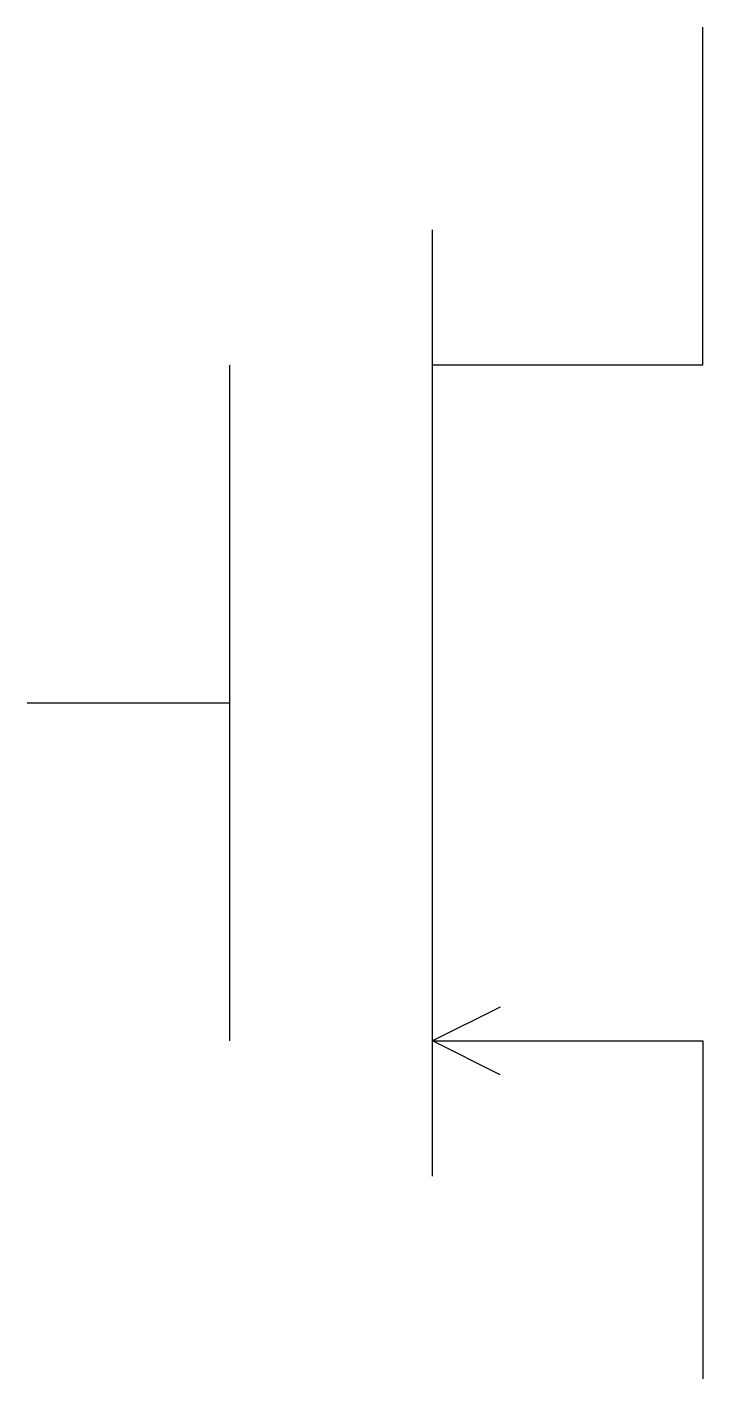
# Model space of a CAD drawing. Header units: millimetres. Extents: x 0 to 50, y -50 to 50.
import ezdxf

# ---------------------------------------------------------------- set-up
doc = ezdxf.new("R2010")
doc.units = ezdxf.units.MM
doc.layers.get('0').update_dxf_attribs({"lineweight": 25, "true_color": 0xffffff})

msp = doc.modelspace()

# ---------------------------------------------------------------- linework, layer by layer
for p, q in [((50, 25), (50, 50)), ((30, -35), (30, 35)), ((15, -25), (15, 25)), ((50, 25), (30, 25)), ((15, 0), (0, 0)), ((35, -22.5), (30, -25)), ((30, -25), (50, -25)), ((35, -27.5), (30, -25)), ((50, -25), (50, -50))]:
    msp.add_line(p, q)

doc.saveas('drawing.dxf')
